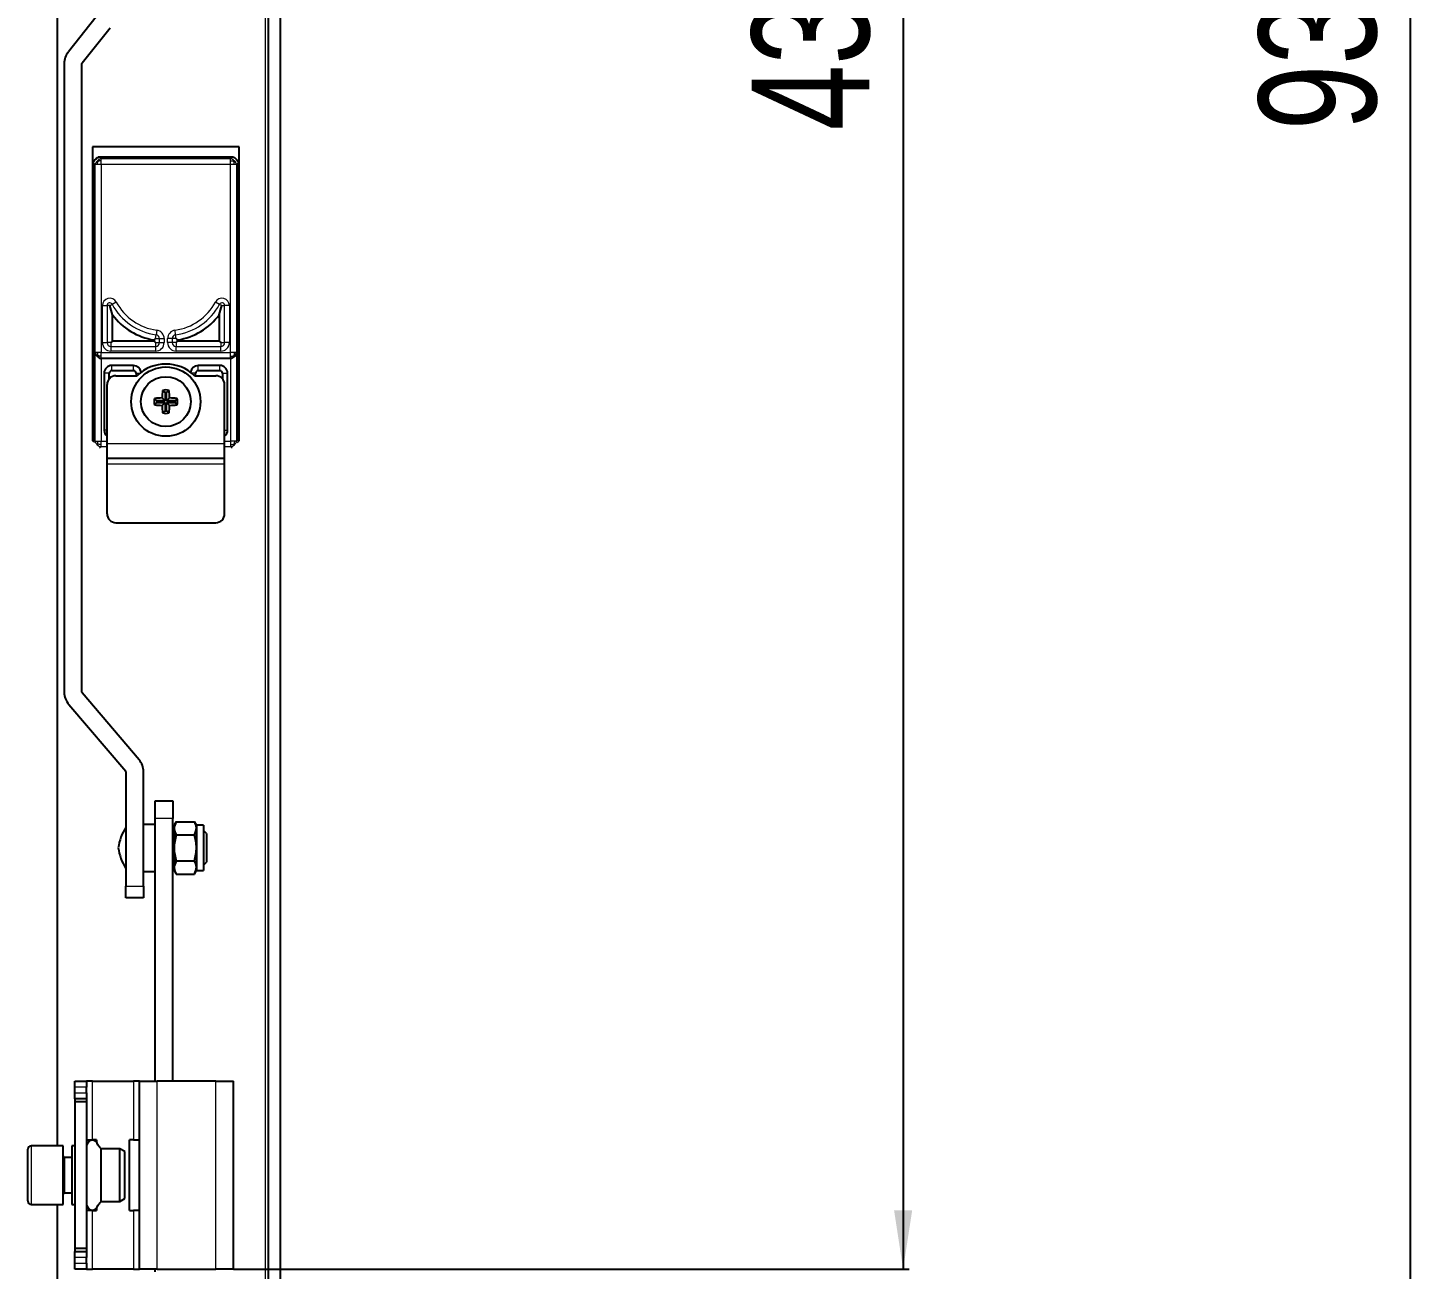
# Model space of a CAD drawing. Header units: millimetres. Extents: x -882 to 1974, y -616 to 978.
# Drawn here: x 1736.9 to 1973.7, y -12.7 to 198.6 of the extents above; entities that cross this region are included whole.
import ezdxf

# ---------------------------------------------------------------- set-up
doc = ezdxf.new("R2010")
doc.units = ezdxf.units.MM
doc.layers.add('FORMAT', color=7, linetype='Continuous')
doc.styles.add('SLDTEXTSTYLE0', font='TXT', dxfattribs={"width": 0.75})
doc.dimstyles.new('SLDDIMSTYLE0', dxfattribs={"dimtxt": 20, "dimasz": 10, "dimexe": 0, "dimexo": 0.0625, "dimgap": 5, "dimtad": 2, "dimdec": 1, "dimrnd": 1e-09, "dimzin": 12, "dimdsep": 46, "dimtxsty": 'SLDTEXTSTYLE0', "dimsah": 1, "dimcen": 0.09, "dimadec": 0, "dimazin": 3, "dimtfac": 1, "dimtofl": 0, "dimtmove": 0, "dimatfit": 3, "dimfxl": 0, "dimfrac": 2, "dimtolj": 1, "dimtzin": 12, "dimarcsym": 0})

# ---------------------------------------------------------------- blocks, each defined once
blk = doc.blocks.new('_D_8')
at = {"layer": 'FORMAT'}
for p, q in [((1771.88, 669.32), (1973.19, 669.32)), ((1972.19, 669.32), (1972.19, -262.68)), ((1771.88, -262.68), (1973.19, -262.68))]:
    blk.add_line(p, q, dxfattribs=at)
for points in [[(1972.19, 669.32), (1970.65, 659.32), (1973.73, 659.32)], [(1972.19, -262.68), (1973.73, -252.68), (1970.65, -252.68)]]:
    blk.add_solid(points, dxfattribs=at)
at = {"layer": 'FORMAT', "insert": (1946.41, 181.15), "char_height": 20, "attachment_point": 1, "rotation": 90, "style": 'SLDTEXTSTYLE0'}
blk.add_mtext('932', dxfattribs=at)
blk = doc.blocks.new('_D_11')
at = {"layer": 'FORMAT'}
for p, q in [((1771.88, 419.32), (1886.88, 419.32)), ((1885.88, 419.32), (1885.88, -12.68)), ((1771.88, -12.68), (1886.88, -12.68))]:
    blk.add_line(p, q, dxfattribs=at)
for points in [[(1885.88, 419.32), (1884.34, 409.32), (1887.42, 409.32)], [(1885.88, -12.68), (1887.42, -2.68), (1884.34, -2.68)]]:
    blk.add_solid(points, dxfattribs=at)
at = {"layer": 'FORMAT', "insert": (1860.1, 181.15), "char_height": 20, "attachment_point": 1, "rotation": 90, "style": 'SLDTEXTSTYLE0'}
blk.add_mtext('432', dxfattribs=at)

msp = doc.modelspace()

# ---------------------------------------------------------------- linework, layer by layer
at = {"color": 7, "linetype": 'Continuous', "lineweight": 25}
for p, q in [((1777.87, -374.18), (1777.87, 780.82)), ((1779.87, -374.18), (1779.87, 780.82)), ((1741.87, 398.32), (1741.87, 8.32)), ((1748.53, 200.46), (1743.77, 194.49)), ((1746.12, 192.62), (1750.88, 198.59)), ((1743.07, 192.5), (1743.07, 85.52)), ((1746.07, 85.52), (1746.07, 192.5)), ((1772.87, 178.32), (1747.87, 178.32)), ((1747.87, 178.32), (1747.87, 128.32)), ((1772.87, 128.32), (1772.87, 178.32)), ((1748.06, 128.32), (1748.06, 175.63)), ((1749.06, 176.63), (1771.69, 176.63)), ((1772.69, 175.63), (1772.69, 128.32)), ((1751.28, 149.76), (1750.82, 151.32)), ((1751.28, 145.27), (1751.28, 149.76)), ((1769.47, 149.76), (1769.92, 151.32)), ((1769.47, 149.76), (1769.47, 145.27)), ((1751.28, 145.27), (1751.02, 145.02)), ((1758.37, 145.27), (1751.28, 145.27)), ((1758.37, 145.47), (1758.62, 145.69)), ((1758.37, 145.47), (1758.37, 145.27)), ((1758.37, 145.27), (1758.62, 145.02)), ((1762.38, 145.47), (1762.12, 145.69)), ((1762.38, 145.27), (1762.12, 145.02)), ((1762.38, 145.27), (1762.38, 145.47)), ((1769.47, 145.27), (1762.38, 145.27)), ((1769.47, 145.27), (1769.72, 145.02)), ((1749.34, 142.32), (1749.33, 142.32)), ((1749.36, 142.32), (1749.34, 142.32)), ((1771.39, 142.32), (1749.36, 142.32)), ((1771.4, 142.32), (1771.39, 142.32)), ((1771.42, 142.32), (1771.4, 142.32)), ((1749.87, 139.82), (1749.87, 130.12)), ((1750.74, 138.85), (1750.74, 139.82)), ((1754.87, 141.12), (1751.17, 141.12)), ((1751.17, 140.25), (1754.87, 140.25)), ((1755.31, 139.82), (1755.31, 139.37)), ((1765.44, 139.37), (1765.44, 139.82)), ((1769.57, 141.12), (1765.87, 141.12)), ((1765.87, 140.25), (1769.57, 140.25)), ((1770.01, 139.82), (1770.01, 138.85)), ((1770.87, 130.12), (1770.87, 139.82)), ((1750.37, 127.87), (1750.37, 137.87)), ((1751.87, 139.37), (1755.47, 139.37)), ((1765.27, 139.37), (1768.87, 139.37)), ((1770.37, 127.87), (1770.37, 137.87)), ((1758.81, 135.08), (1758.45, 135.51)), ((1760.26, 135.08), (1758.81, 135.08)), ((1760.26, 135.08), (1759.74, 135.6)), ((1760.26, 136.53), (1759.83, 136.89)), ((1760.26, 136.53), (1760.26, 135.08)), ((1760.49, 136.53), (1760.92, 136.89)), ((1760.49, 135.08), (1760.49, 136.53)), ((1760.49, 135.08), (1761, 135.6)), ((1761.93, 135.08), (1760.49, 135.08)), ((1761.93, 135.08), (1762.29, 135.51)), ((1758.81, 134.85), (1758.45, 134.42)), ((1758.81, 134.85), (1760.26, 134.85)), ((1760.26, 134.85), (1759.74, 134.34)), ((1760.26, 133.41), (1759.83, 133.05)), ((1760.26, 134.85), (1760.26, 133.41)), ((1760.49, 134.85), (1761, 134.34)), ((1760.49, 134.85), (1761.93, 134.85)), ((1760.49, 133.41), (1760.49, 134.85)), ((1760.49, 133.41), (1760.92, 133.05)), ((1761.93, 134.85), (1762.29, 134.42)), ((1747.87, 128.32), (1748.09, 128.32)), ((1772.66, 128.32), (1772.87, 128.32)), ((1750.37, 125.37), (1750.37, 127.87)), ((1770.37, 125.37), (1770.37, 127.87)), ((1750.37, 125.37), (1770.37, 125.37)), ((1750.37, 124.37), (1750.37, 125.37)), ((1750.37, 115.87), (1750.37, 124.37)), ((1770.37, 124.37), (1770.37, 125.37)), ((1770.37, 115.87), (1770.37, 124.37)), ((1751.87, 114.37), (1768.87, 114.37)), ((1755.81, 74.02), (1746.12, 85.39)), ((1743.84, 83.44), (1753.53, 72.07)), ((1753.57, 71.94), (1753.57, 52.52)), ((1756.57, 52.52), (1756.57, 71.94)), ((1758.57, 67.02), (1761.57, 67.02)), ((1758.57, 64.02), (1758.57, 67.02)), ((1761.57, 67.02), (1761.57, 64.02)), ((1758.57, 19.32), (1758.57, 64.02)), ((1761.57, 19.32), (1761.57, 64.02)), ((1758.57, 63.02), (1756.57, 63.02)), ((1761.77, 61.97), (1761.57, 61.97)), ((1762.12, 63.47), (1761.77, 62.87)), ((1761.77, 62.87), (1761.77, 55.17)), ((1762.12, 63.47), (1765.23, 63.47)), ((1765.57, 62.87), (1765.23, 63.47)), ((1766.77, 62.87), (1765.57, 62.87)), ((1765.57, 62.87), (1765.57, 55.17)), ((1766.77, 62.87), (1766.77, 55.17)), ((1767.27, 61.47), (1766.77, 61.97)), ((1762.12, 61.24), (1765.23, 61.24)), ((1767.27, 61.47), (1767.27, 56.57)), ((1756.57, 55.02), (1758.57, 55.02)), ((1761.57, 56.07), (1761.77, 56.07)), ((1761.77, 55.17), (1762.12, 54.57)), ((1762.12, 56.79), (1765.23, 56.79)), ((1762.12, 54.57), (1765.23, 54.57)), ((1765.23, 54.57), (1765.57, 55.17)), ((1765.57, 55.17), (1766.77, 55.17)), ((1766.77, 56.07), (1767.27, 56.57)), ((1753.57, 50.52), (1753.57, 52.52)), ((1756.57, 52.52), (1756.57, 50.52)), ((1756.57, 50.52), (1753.57, 50.52)), ((1744.87, 19.32), (1746.87, 19.32)), ((1744.87, 18.32), (1744.87, 19.32)), ((1746.87, 19.32), (1746.87, 18.32)), ((1747.87, 19.32), (1746.87, 19.32)), ((1747.87, 19.32), (1754.87, 19.32)), ((1755.87, 19.32), (1754.87, 19.32)), ((1755.87, 19.32), (1758.87, 19.32)), ((1755.87, -12.68), (1755.87, 19.32)), ((1768.87, 19.32), (1758.87, 19.32)), ((1768.87, 19.32), (1771.87, 19.32)), ((1771.87, -12.68), (1771.87, 19.32)), ((1744.87, 17.32), (1744.87, 18.32)), ((1744.87, 16.32), (1744.87, 17.32)), ((1746.87, 17.32), (1746.87, 18.32)), ((1746.87, 17.32), (1746.87, 16.32)), ((1746.87, 16.32), (1744.87, 16.32)), ((1744.87, 16.32), (1744.87, 15.82)), ((1746.87, 15.82), (1744.87, 15.82)), ((1744.87, 15.82), (1744.87, -9.18)), ((1746.87, 16.32), (1746.87, 15.82)), ((1746.87, 15.82), (1746.87, -9.18)), ((1736.87, -1.08), (1736.87, 7.72)), ((1742.87, 8.32), (1737.47, 8.32)), ((1742.87, -1.68), (1742.87, 8.32)), ((1744.87, 8.32), (1744.37, 8.32)), ((1744.37, 8.32), (1744.37, 7.11)), ((1744.37, 7.11), (1744.37, -1.68)), ((1746.87, 9.32), (1747.87, 9.32)), ((1748.57, 9.32), (1747.87, 9.32)), ((1748.57, 9.32), (1748.57, 8.87)), ((1752.51, 7.82), (1749.37, 7.82)), ((1749.37, -1.18), (1749.37, 7.82)), ((1753.37, 7.32), (1752.51, 7.82)), ((1752.51, -1.18), (1752.51, 7.82)), ((1753.37, -0.68), (1753.37, 7.32)), ((1754.17, -2.68), (1754.17, 9.32)), ((1754.87, 9.32), (1754.17, 9.32)), ((1754.87, 9.32), (1755.87, 9.32)), ((1744.37, 6.32), (1743.12, 6.32)), ((1743.12, 0.32), (1744.37, 0.32)), ((1737.47, -1.68), (1742.87, -1.68)), ((1741.87, -1.68), (1741.87, -21.51)), ((1744.37, -1.68), (1744.87, -1.68)), ((1748.57, -2.23), (1748.57, -2.68)), ((1749.37, -1.18), (1752.51, -1.18)), ((1752.51, -1.18), (1753.37, -0.68)), ((1747.87, -2.68), (1746.87, -2.68)), ((1747.87, -2.68), (1748.57, -2.68)), ((1754.17, -2.68), (1754.87, -2.68)), ((1755.87, -2.68), (1754.87, -2.68)), ((1746.87, -9.18), (1744.87, -9.18)), ((1744.87, -9.18), (1744.87, -9.68)), ((1746.87, -9.18), (1746.87, -9.68)), ((1744.87, -9.68), (1746.87, -9.68)), ((1744.87, -10.68), (1744.87, -9.68)), ((1744.87, -11.68), (1744.87, -10.68)), ((1744.87, -12.68), (1744.87, -11.68)), ((1746.87, -9.68), (1746.87, -10.68)), ((1746.87, -11.68), (1746.87, -10.68)), ((1746.87, -11.68), (1746.87, -12.68)), ((1746.87, -12.68), (1744.87, -12.68)), ((1746.87, -12.68), (1747.87, -12.68)), ((1754.87, -12.68), (1747.87, -12.68)), ((1754.87, -12.68), (1755.87, -12.68)), ((1758.87, -12.68), (1755.87, -12.68)), ((1758.57, -13.14), (1758.57, -12.68)), ((1758.87, -12.68), (1768.87, -12.68)), ((1771.87, -12.68), (1768.87, -12.68))]:
    msp.add_line(p, q, dxfattribs=at)
at = {"color": 8, "linetype": 'Continuous', "lineweight": 18}
for p, q in [((1777.27, 778.22), (1777.27, -371.58)), ((1748.36, 175.33), (1748.06, 175.63)), ((1748.36, 143.32), (1748.36, 175.33)), ((1749.06, 176.63), (1749.36, 176.33)), ((1749.36, 176.33), (1771.39, 176.33)), ((1749.36, 175.33), (1749.36, 143.32)), ((1771.39, 175.33), (1749.36, 175.33)), ((1771.39, 176.33), (1771.69, 176.63)), ((1771.39, 143.32), (1771.39, 175.33)), ((1772.69, 175.63), (1772.39, 175.33)), ((1772.39, 175.33), (1772.39, 143.32)), ((1751.93, 151.91), (1751.23, 151.53)), ((1769.52, 151.53), (1768.81, 151.91)), ((1749.56, 145.02), (1749.56, 151.32)), ((1749.56, 151.32), (1750.36, 151.32)), ((1750.36, 151.32), (1750.36, 145.02)), ((1750.82, 151.32), (1750.36, 151.32)), ((1750.82, 151.32), (1751.23, 151.53)), ((1769.92, 151.32), (1769.52, 151.53)), ((1769.92, 151.32), (1770.38, 151.32)), ((1771.18, 151.32), (1770.38, 151.32)), ((1770.38, 145.02), (1770.38, 151.32)), ((1771.18, 151.32), (1771.18, 145.02)), ((1758.82, 147.13), (1758.71, 146.34)), ((1762.03, 146.34), (1761.93, 147.13)), ((1749.56, 145.02), (1750.36, 145.02)), ((1751.02, 145.02), (1750.36, 145.02)), ((1751.02, 145.02), (1751.02, 144.36)), ((1758.62, 145.69), (1758.71, 146.34)), ((1758.62, 145.69), (1759.28, 145.69)), ((1758.62, 145.02), (1758.62, 144.36)), ((1758.62, 145.02), (1759.28, 145.02)), ((1759.28, 145.69), (1760.08, 145.69)), ((1759.28, 145.02), (1759.28, 145.69)), ((1759.28, 145.02), (1760.08, 145.02)), ((1760.08, 145.69), (1760.08, 145.02)), ((1760.66, 145.02), (1760.66, 145.69)), ((1761.46, 145.69), (1760.66, 145.69)), ((1761.46, 145.02), (1760.66, 145.02)), ((1761.46, 145.69), (1761.46, 145.02)), ((1762.12, 145.69), (1761.46, 145.69)), ((1762.12, 145.02), (1761.46, 145.02)), ((1762.12, 145.69), (1762.03, 146.34)), ((1762.12, 145.02), (1762.12, 144.36)), ((1769.72, 145.02), (1769.72, 144.36)), ((1769.72, 145.02), (1770.38, 145.02)), ((1771.18, 145.02), (1770.38, 145.02)), ((1748.33, 143.32), (1748.36, 143.32)), ((1748.33, 128.27), (1748.33, 143.32)), ((1749.33, 142.32), (1749.33, 128.27)), ((1749.36, 143.32), (1771.39, 143.32)), ((1751.02, 144.36), (1751.02, 143.56)), ((1751.02, 144.36), (1758.62, 144.36)), ((1758.62, 143.56), (1751.02, 143.56)), ((1758.62, 144.36), (1758.62, 143.56)), ((1762.12, 143.56), (1762.12, 144.36)), ((1762.12, 144.36), (1769.72, 144.36)), ((1769.72, 143.56), (1762.12, 143.56)), ((1769.72, 143.56), (1769.72, 144.36)), ((1771.42, 128.27), (1771.42, 142.32)), ((1772.39, 143.32), (1772.42, 143.32)), ((1772.42, 143.32), (1772.42, 128.27)), ((1750.74, 139.82), (1749.87, 139.82)), ((1751.17, 140.25), (1751.17, 141.12)), ((1754.87, 140.25), (1754.87, 141.12)), ((1755.31, 139.82), (1755.98, 139.82)), ((1765.44, 139.82), (1764.77, 139.82)), ((1765.87, 140.25), (1765.87, 141.12)), ((1769.57, 140.25), (1769.57, 141.12)), ((1770.01, 139.82), (1770.87, 139.82)), ((1748.09, 128.03), (1748.33, 128.27)), ((1749.33, 128.27), (1750.37, 128.27)), ((1750.37, 130.12), (1749.87, 130.12)), ((1770.37, 130.12), (1770.87, 130.12)), ((1770.37, 128.27), (1771.42, 128.27)), ((1772.42, 128.27), (1772.66, 128.03)), ((1749.33, 127.27), (1749.09, 127.03)), ((1750.37, 127.27), (1749.33, 127.27)), ((1750.37, 127.87), (1770.37, 127.87)), ((1771.42, 127.27), (1770.37, 127.27)), ((1771.66, 127.03), (1771.42, 127.27)), ((1750.37, 124.37), (1770.37, 124.37)), ((1761.57, 64.02), (1758.57, 64.02)), ((1753.57, 52.52), (1756.57, 52.52)), ((1747.87, 9.32), (1747.87, 19.32)), ((1754.87, 19.32), (1754.87, 9.32)), ((1758.87, -12.68), (1758.87, 19.32)), ((1768.87, -12.68), (1768.87, 19.32)), ((1746.87, 18.32), (1744.87, 18.32)), ((1744.87, 17.32), (1746.87, 17.32)), ((1737.47, 8.32), (1737.47, -1.68)), ((1743.12, 6.32), (1743.12, 4.85)), ((1743.12, 4.85), (1743.12, 0.32)), ((1747.87, -12.68), (1747.87, -2.68)), ((1754.87, -2.68), (1754.87, -12.68)), ((1746.87, -10.68), (1744.87, -10.68)), ((1744.87, -11.68), (1746.87, -11.68))]:
    msp.add_line(p, q, dxfattribs=at)
at = {"color": 7, "linetype": 'Continuous', "lineweight": 25}
for radius in [5.9, 4.25]:
    msp.add_circle((1760.37, 134.97), radius, dxfattribs=at)
for centre, radius, start, end in [((1746.27, 192.5), 3.2, 141.4416, 180), ((1746.27, 192.5), 0.2, 141.4416, 180), ((1760.07, 156.29), 10.95, 216.5958, 261.061), ((1760.68, 156.29), 10.95, 278.939, 323.4042), ((1751.17, 139.82), 1.3, 90, 180), ((1751.17, 139.82), 0.435, 90, 180), ((1754.87, 139.82), 1.3, 6.3593, 90), ((1754.87, 139.82), 0.435, 0, 90), ((1760.37, 134.37), 7, 45.5847, 134.4153), ((1765.87, 139.82), 1.3, 90, 173.6407), ((1765.87, 139.82), 0.435, 90, 180), ((1769.57, 139.82), 1.3, 0, 90), ((1769.57, 139.82), 0.435, 0, 90), ((1751.87, 137.87), 1.5, 90, 180), ((1768.87, 137.87), 1.5, 0, 90), ((1760.37, 134.97), 2, 164.1146, 195.8854), ((1760.31, 116.89), 18.72, 91.7249, 95.6832), ((1760.37, 134.97), 1.56, 175.8165, 184.1835), ((1778.45, 135.03), 18.72, 174.3168, 178.2751), ((1760.37, 134.97), 2, 74.1146, 105.8854), ((1760.37, 134.97), 1.56, 85.8165, 94.1835), ((1742.29, 135.03), 18.72, 1.7249, 5.6832), ((1760.44, 116.89), 18.72, 84.3168, 88.2751), ((1760.37, 134.97), 1.56, 355.8165, 4.1835), ((1760.37, 134.97), 2, 344.1146, 15.8854), ((1760.31, 153.05), 18.72, 264.3168, 268.2751), ((1778.45, 134.9), 18.72, 181.7249, 185.6832), ((1760.37, 134.97), 2, 254.1146, 285.8854), ((1760.37, 134.97), 1.56, 265.8165, 274.1835), ((1742.29, 134.9), 18.72, 354.3168, 358.2751), ((1760.44, 153.05), 18.72, 271.7249, 275.6832), ((1751.17, 130.12), 1.3, 180, 232.0201), ((1769.57, 130.12), 1.3, 307.9799, 0), ((1751.87, 115.87), 1.5, 180, 270), ((1768.87, 115.87), 1.5, 270, 0), ((1746.27, 85.52), 3.2, 180, 220.4367), ((1746.27, 85.52), 0.2, 180, 220.4367), ((1753.37, 71.94), 3.2, 0, 40.4367), ((1753.37, 71.94), 0.2, 0, 40.4367), ((1760.22, 58.06), 8, 146.1291, 173.1181), ((1760.22, 59.98), 8, 186.8819, 213.8709), ((1737.47, 7.72), 0.6, 90, 180), ((1743.12, 6.57), 0.25, 180, 270), ((1743.12, 0.07), 0.25, 90, 180), ((1737.47, -1.08), 0.6, 180, 270)]:
    msp.add_arc(centre, radius, start, end, dxfattribs=at)
at = {"color": 8, "linetype": 'Continuous', "lineweight": 18}
for centre, radius, start, end in [((1750.82, 151.32), 1.26, 28.2631, 180), ((1750.82, 151.32), 0.46, 28.2631, 180), ((1760.07, 156.29), 9.24, 208.2631, 262.2213), ((1760.68, 156.29), 9.24, 277.7787, 331.7369), ((1769.92, 151.32), 1.26, 0, 151.7369), ((1769.92, 151.32), 0.46, 0, 151.7369), ((1760.07, 156.29), 10.04, 208.2631, 262.2213), ((1760.68, 156.29), 10.04, 277.7787, 331.7369), ((1758.62, 145.69), 1.46, 0, 82.2213), ((1762.12, 145.69), 1.46, 97.7787, 180), ((1751.02, 145.02), 1.46, 180, 270), ((1751.02, 145.02), 0.66, 180, 270), ((1758.62, 145.02), 1.46, 270, 0), ((1758.62, 145.02), 0.66, 270, 0), ((1758.62, 145.69), 0.66, 0, 82.2213), ((1762.12, 145.02), 1.46, 180, 270), ((1762.12, 145.69), 0.66, 97.7787, 180), ((1762.12, 145.02), 0.66, 180, 270), ((1769.72, 145.02), 1.46, 270, 0), ((1769.72, 145.02), 0.66, 270, 0)]:
    msp.add_arc(centre, radius, start, end, dxfattribs=at)
at = {"color": 7, "linetype": 'Continuous', "lineweight": 25}
for points, knots in [([(1748.06, 175.63), (1748.06, 175.66), (1748.07, 175.79), (1748.2, 176.01), (1748.42, 176.27), (1748.66, 176.47), (1748.85, 176.58), (1748.97, 176.63), (1749.03, 176.63), (1749.06, 176.63)], [0, 0, 0, 0, 0.0566974, 0.2503517, 0.4998638, 0.7488693, 0.8744535, 0.9435148, 1, 1, 1, 1]), ([(1771.69, 176.63), (1771.72, 176.63), (1771.84, 176.62), (1772.07, 176.49), (1772.33, 176.27), (1772.53, 176.03), (1772.64, 175.84), (1772.68, 175.72), (1772.69, 175.66), (1772.69, 175.63)], [0, 0, 0, 0, 0.056697, 0.250352, 0.499864, 0.748869, 0.874453, 0.943515, 1, 1, 1, 1]), ([(1748.33, 143.32), (1748.34, 143.26), (1748.38, 143.05), (1748.61, 142.77), (1748.89, 142.52), (1749.09, 142.39), (1749.22, 142.33), (1749.29, 142.32), (1749.33, 142.32)], [0, 0, 0, 0, 0.125207, 0.499639, 0.74848, 0.874099, 0.946251, 1, 1, 1, 1]), ([(1771.39, 142.32), (1771.42, 142.32), (1771.48, 142.33), (1771.6, 142.37), (1771.79, 142.48), (1771.93, 142.6), (1772.02, 142.69)], [0, 0, 0, 0, 0.124863, 0.249962, 0.500073, 1, 1, 1, 1]), ([(1771.42, 142.32), (1771.45, 142.32), (1771.6, 142.35), (1771.83, 142.5), (1772.1, 142.73), (1772.28, 142.96), (1772.39, 143.16), (1772.41, 143.26), (1772.42, 143.32)], [0, 0, 0, 0, 0.053741, 0.2506254, 0.4994286, 0.749504, 0.8748127, 1, 1, 1, 1]), ([(1762.12, 63.47), (1761.94, 63.07), (1761.6, 62.33), (1761.96, 61.59), (1762.12, 61.24)], [0, 0, 0, 0, 0.534707, 1, 1, 1, 1]), ([(1765.23, 61.24), (1765.41, 61.64), (1765.74, 62.38), (1765.39, 63.12), (1765.23, 63.47)], [0, 0, 0, 0, 0.534707, 1, 1, 1, 1]), ([(1762.12, 61.24), (1761.95, 60.49), (1761.6, 59), (1761.95, 57.52), (1762.12, 56.79)], [0, 0, 0, 0, 0.508481, 1, 1, 1, 1]), ([(1765.23, 56.79), (1765.4, 57.55), (1765.74, 59.03), (1765.4, 60.51), (1765.23, 61.24)], [0, 0, 0, 0, 0.508481, 1, 1, 1, 1]), ([(1762.12, 56.79), (1761.94, 56.39), (1761.6, 55.65), (1761.96, 54.91), (1762.12, 54.57)], [0, 0, 0, 0, 0.534707, 1, 1, 1, 1]), ([(1765.23, 54.57), (1765.41, 54.96), (1765.74, 55.71), (1765.39, 56.45), (1765.23, 56.79)], [0, 0, 0, 0, 0.534707, 1, 1, 1, 1]), ([(1749.37, 7.82), (1749.2, 7.97), (1748.85, 8.28), (1748.66, 8.85), (1748.29, 9.15), (1747.96, 9.28), (1747.59, 9.24), (1747.25, 9.06), (1747, 8.7), (1746.91, 8.4), (1746.87, 8.25)], [0, 0, 0, 0, 0.185676, 0.371025, 0.466937, 0.562172, 0.656347, 0.751553, 0.873842, 1, 1, 1, 1]), ([(1746.87, -1.62), (1746.91, -1.77), (1747, -2.06), (1747.25, -2.42), (1747.59, -2.61), (1747.96, -2.65), (1748.29, -2.52), (1748.66, -2.21), (1748.85, -1.64), (1749.2, -1.34), (1749.37, -1.18)], [0, 0, 0, 0, 0.1261582, 0.2484472, 0.3436534, 0.4378284, 0.5330628, 0.6289748, 0.8143244, 1, 1, 1, 1])]:
    msp.add_open_spline(points, degree=3, knots=knots, dxfattribs=at)
at = {"color": 8, "linetype": 'Continuous', "lineweight": 18}
for points, knots in [([(1748.73, 175.96), (1748.64, 175.87), (1748.52, 175.73), (1748.41, 175.54), (1748.37, 175.43), (1748.36, 175.37), (1748.36, 175.33)], [0, 0, 0, 0, 0.499932, 0.750046, 0.875143, 1, 1, 1, 1]), ([(1748.73, 175.33), (1748.62, 175.33), (1748.48, 175.33), (1748.37, 175.33), (1748.36, 175.33), (1748.36, 175.33)], [0, 0, 0, 0, 0.633094, 0.851999, 1, 1, 1, 1]), ([(1749.36, 176.33), (1749.32, 176.33), (1749.26, 176.32), (1749.15, 176.28), (1748.96, 176.17), (1748.82, 176.05), (1748.73, 175.96)], [0, 0, 0, 0, 0.124863, 0.249962, 0.500073, 1, 1, 1, 1]), ([(1748.73, 175.96), (1748.73, 175.96), (1748.74, 175.95), (1748.81, 175.88), (1748.84, 175.85)], [0, 0, 0, 0, 0.584601, 1, 1, 1, 1]), ([(1748.73, 175.33), (1748.73, 175.44), (1748.74, 175.63), (1748.81, 175.79), (1748.84, 175.85)], [0, 0, 0, 0, 0.584782, 1, 1, 1, 1]), ([(1749.36, 175.33), (1749.32, 175.33), (1749.23, 175.33), (1749, 175.33), (1748.85, 175.33), (1748.73, 175.33)], [0, 0, 0, 0, 0.148001, 0.366906, 1, 1, 1, 1]), ([(1749.36, 175.96), (1749.25, 175.96), (1749.06, 175.95), (1748.9, 175.88), (1748.84, 175.85)], [0, 0, 0, 0, 0.584782, 1, 1, 1, 1]), ([(1749.36, 175.96), (1749.36, 176.04), (1749.36, 176.17), (1749.36, 176.28), (1749.36, 176.32), (1749.36, 176.33), (1749.36, 176.33)], [0, 0, 0, 0, 0.499933, 0.750044, 0.87514, 1, 1, 1, 1]), ([(1749.36, 175.33), (1749.36, 175.36), (1749.36, 175.43), (1749.36, 175.54), (1749.36, 175.73), (1749.36, 175.87), (1749.36, 175.96)], [0, 0, 0, 0, 0.124527, 0.250035, 0.500121, 1, 1, 1, 1]), ([(1771.39, 175.96), (1771.39, 176.07), (1771.39, 176.21), (1771.39, 176.32), (1771.39, 176.33), (1771.39, 176.33)], [0, 0, 0, 0, 0.633094, 0.851999, 1, 1, 1, 1]), ([(1772.02, 175.96), (1771.93, 176.05), (1771.79, 176.17), (1771.6, 176.28), (1771.48, 176.32), (1771.42, 176.33), (1771.39, 176.33)], [0, 0, 0, 0, 0.4999316, 0.750046, 0.8751428, 1, 1, 1, 1]), ([(1771.39, 175.33), (1771.39, 175.37), (1771.39, 175.46), (1771.39, 175.69), (1771.39, 175.84), (1771.39, 175.96)], [0, 0, 0, 0, 0.148001, 0.3669064, 1, 1, 1, 1]), ([(1771.39, 175.96), (1771.5, 175.96), (1771.68, 175.95), (1771.84, 175.88), (1771.91, 175.85)], [0, 0, 0, 0, 0.584782, 1, 1, 1, 1]), ([(1772.02, 175.33), (1771.9, 175.33), (1771.74, 175.33), (1771.52, 175.33), (1771.43, 175.33), (1771.39, 175.33)], [0, 0, 0, 0, 0.633094, 0.851999, 1, 1, 1, 1]), ([(1772.02, 175.96), (1772.01, 175.96), (1772, 175.95), (1771.94, 175.88), (1771.91, 175.85)], [0, 0, 0, 0, 0.584601, 1, 1, 1, 1]), ([(1772.02, 175.33), (1772.01, 175.44), (1772, 175.63), (1771.94, 175.79), (1771.91, 175.85)], [0, 0, 0, 0, 0.584782, 1, 1, 1, 1]), ([(1772.39, 175.33), (1772.39, 175.37), (1772.38, 175.43), (1772.34, 175.54), (1772.23, 175.73), (1772.1, 175.87), (1772.02, 175.96)], [0, 0, 0, 0, 0.124863, 0.249962, 0.500073, 1, 1, 1, 1]), ([(1772.39, 175.33), (1772.39, 175.33), (1772.37, 175.33), (1772.26, 175.33), (1772.12, 175.33), (1772.02, 175.33)], [0, 0, 0, 0, 0.148001, 0.366906, 1, 1, 1, 1]), ([(1748.73, 143.32), (1748.65, 143.32), (1748.52, 143.32), (1748.41, 143.32), (1748.37, 143.32), (1748.36, 143.32), (1748.36, 143.32)], [0, 0, 0, 0, 0.49988, 0.749964, 0.875473, 1, 1, 1, 1]), ([(1748.73, 142.69), (1748.62, 142.8), (1748.48, 142.96), (1748.37, 143.19), (1748.36, 143.28), (1748.36, 143.32)], [0, 0, 0, 0, 0.633497, 0.852215, 1, 1, 1, 1]), ([(1749.36, 143.32), (1749.33, 143.32), (1749.26, 143.32), (1749.15, 143.32), (1748.96, 143.32), (1748.82, 143.32), (1748.73, 143.32)], [0, 0, 0, 0, 0.124527, 0.250035, 0.500121, 1, 1, 1, 1]), ([(1748.73, 143.32), (1748.73, 143.21), (1748.74, 143.02), (1748.81, 142.86), (1748.83, 142.79)], [0, 0, 0, 0, 0.585225, 1, 1, 1, 1]), ([(1748.73, 142.69), (1748.73, 142.69), (1748.74, 142.7), (1748.81, 142.77), (1748.83, 142.79)], [0, 0, 0, 0, 0.5850478, 1, 1, 1, 1]), ([(1749.36, 142.32), (1749.32, 142.32), (1749.23, 142.33), (1749, 142.44), (1748.84, 142.58), (1748.73, 142.69)], [0, 0, 0, 0, 0.147785, 0.366503, 1, 1, 1, 1]), ([(1749.36, 142.69), (1749.25, 142.69), (1749.06, 142.7), (1748.9, 142.77), (1748.83, 142.79)], [0, 0, 0, 0, 0.585048, 1, 1, 1, 1]), ([(1749.36, 142.69), (1749.36, 142.78), (1749.36, 142.92), (1749.36, 143.11), (1749.36, 143.22), (1749.36, 143.29), (1749.36, 143.32)], [0, 0, 0, 0, 0.4998775, 0.7499648, 0.8754836, 1, 1, 1, 1]), ([(1749.36, 142.32), (1749.36, 142.32), (1749.36, 142.33), (1749.36, 142.37), (1749.36, 142.48), (1749.36, 142.6), (1749.36, 142.69)], [0, 0, 0, 0, 0.124863, 0.249962, 0.500073, 1, 1, 1, 1]), ([(1771.39, 142.69), (1771.39, 142.8), (1771.39, 142.96), (1771.39, 143.19), (1771.39, 143.28), (1771.39, 143.32)], [0, 0, 0, 0, 0.633497, 0.852215, 1, 1, 1, 1]), ([(1772.02, 143.32), (1771.93, 143.32), (1771.79, 143.32), (1771.6, 143.32), (1771.48, 143.32), (1771.42, 143.32), (1771.39, 143.32)], [0, 0, 0, 0, 0.49988, 0.749964, 0.875473, 1, 1, 1, 1]), ([(1771.39, 142.69), (1771.5, 142.69), (1771.69, 142.7), (1771.85, 142.77), (1771.91, 142.79)], [0, 0, 0, 0, 0.585048, 1, 1, 1, 1]), ([(1771.39, 142.32), (1771.39, 142.32), (1771.39, 142.33), (1771.39, 142.44), (1771.39, 142.58), (1771.39, 142.69)], [0, 0, 0, 0, 0.147785, 0.366503, 1, 1, 1, 1]), ([(1772.02, 143.32), (1772.01, 143.21), (1772.01, 143.02), (1771.94, 142.86), (1771.91, 142.79)], [0, 0, 0, 0, 0.585225, 1, 1, 1, 1]), ([(1772.02, 142.69), (1772.02, 142.69), (1772.01, 142.7), (1771.94, 142.77), (1771.91, 142.79)], [0, 0, 0, 0, 0.585048, 1, 1, 1, 1]), ([(1772.39, 143.32), (1772.39, 143.32), (1772.38, 143.32), (1772.33, 143.32), (1772.23, 143.32), (1772.1, 143.32), (1772.02, 143.32)], [0, 0, 0, 0, 0.124527, 0.250035, 0.500121, 1, 1, 1, 1]), ([(1772.02, 142.69), (1772.11, 142.78), (1772.23, 142.92), (1772.34, 143.11), (1772.38, 143.22), (1772.39, 143.29), (1772.39, 143.32)], [0, 0, 0, 0, 0.4998775, 0.7499648, 0.8754836, 1, 1, 1, 1]), ([(1748.33, 128.27), (1748.33, 128.27), (1748.34, 128.27), (1748.45, 128.27), (1748.59, 128.27), (1748.7, 128.27)], [0, 0, 0, 0, 0.148001, 0.366906, 1, 1, 1, 1]), ([(1748.33, 128.27), (1748.33, 128.24), (1748.34, 128.18), (1748.38, 128.06), (1748.49, 127.87), (1748.61, 127.73), (1748.7, 127.64)], [0, 0, 0, 0, 0.124863, 0.249962, 0.500073, 1, 1, 1, 1]), ([(1748.7, 128.27), (1748.82, 128.27), (1748.98, 128.27), (1749.2, 128.27), (1749.29, 128.27), (1749.33, 128.27)], [0, 0, 0, 0, 0.633094, 0.851999, 1, 1, 1, 1]), ([(1748.7, 128.27), (1748.7, 128.16), (1748.71, 127.98), (1748.78, 127.82), (1748.81, 127.75)], [0, 0, 0, 0, 0.584782, 1, 1, 1, 1]), ([(1749.33, 127.64), (1749.33, 127.73), (1749.33, 127.87), (1749.33, 128.06), (1749.33, 128.18), (1749.33, 128.24), (1749.33, 128.27)], [0, 0, 0, 0, 0.49988, 0.749964, 0.875473, 1, 1, 1, 1]), ([(1772.05, 128.27), (1771.96, 128.27), (1771.82, 128.27), (1771.63, 128.27), (1771.51, 128.27), (1771.45, 128.27), (1771.42, 128.27)], [0, 0, 0, 0, 0.49988, 0.749964, 0.875473, 1, 1, 1, 1]), ([(1771.42, 127.64), (1771.42, 127.76), (1771.42, 127.92), (1771.42, 128.14), (1771.42, 128.23), (1771.42, 128.27)], [0, 0, 0, 0, 0.6330936, 0.851999, 1, 1, 1, 1]), ([(1772.05, 128.27), (1772.04, 128.16), (1772.03, 127.98), (1771.97, 127.82), (1771.94, 127.75)], [0, 0, 0, 0, 0.5847816, 1, 1, 1, 1]), ([(1772.42, 128.27), (1772.42, 128.27), (1772.41, 128.27), (1772.36, 128.27), (1772.26, 128.27), (1772.13, 128.27), (1772.05, 128.27)], [0, 0, 0, 0, 0.124859, 0.249955, 0.500068, 1, 1, 1, 1]), ([(1772.05, 127.64), (1772.13, 127.73), (1772.26, 127.87), (1772.37, 128.06), (1772.41, 128.18), (1772.42, 128.24), (1772.42, 128.27)], [0, 0, 0, 0, 0.4999316, 0.750046, 0.8751428, 1, 1, 1, 1]), ([(1748.7, 127.64), (1748.7, 127.65), (1748.71, 127.66), (1748.78, 127.72), (1748.81, 127.75)], [0, 0, 0, 0, 0.584601, 1, 1, 1, 1]), ([(1748.7, 127.64), (1748.79, 127.56), (1748.93, 127.43), (1749.12, 127.32), (1749.23, 127.28), (1749.3, 127.27), (1749.33, 127.27)], [0, 0, 0, 0, 0.499931, 0.750045, 0.875142, 1, 1, 1, 1]), ([(1749.33, 127.64), (1749.22, 127.65), (1749.03, 127.66), (1748.87, 127.72), (1748.81, 127.75)], [0, 0, 0, 0, 0.584782, 1, 1, 1, 1]), ([(1749.33, 127.27), (1749.33, 127.27), (1749.33, 127.28), (1749.33, 127.33), (1749.33, 127.43), (1749.33, 127.56), (1749.33, 127.64)], [0, 0, 0, 0, 0.124859, 0.249955, 0.500068, 1, 1, 1, 1]), ([(1771.42, 127.64), (1771.53, 127.65), (1771.71, 127.66), (1771.87, 127.72), (1771.94, 127.75)], [0, 0, 0, 0, 0.584782, 1, 1, 1, 1]), ([(1771.42, 127.27), (1771.42, 127.28), (1771.42, 127.29), (1771.42, 127.4), (1771.42, 127.54), (1771.42, 127.64)], [0, 0, 0, 0, 0.148001, 0.366906, 1, 1, 1, 1]), ([(1771.42, 127.27), (1771.45, 127.27), (1771.51, 127.28), (1771.63, 127.32), (1771.82, 127.43), (1771.96, 127.56), (1772.05, 127.64)], [0, 0, 0, 0, 0.124863, 0.249962, 0.500073, 1, 1, 1, 1]), ([(1772.05, 127.64), (1772.04, 127.65), (1772.03, 127.66), (1771.97, 127.72), (1771.94, 127.75)], [0, 0, 0, 0, 0.584601, 1, 1, 1, 1])]:
    msp.add_open_spline(points, degree=3, knots=knots, dxfattribs=at)

# ---------------------------------------------------------------- dimensions: what is measured, and where the dimension line sits
at = {"layer": 'FORMAT'}
for base, p1, p2, picture, middle in [((1972.19, -262.68), (1771.87, 669.32), (1771.87, -262.68), '_D_8', (1972.19, 203.32)), ((1885.88, -12.68), (1771.87, 419.32), (1771.87, -12.68), '_D_11', (1885.88, 203.32))]:
    dim = msp.add_linear_dim(base=base, p1=p1, p2=p2, angle=90, dimstyle='SLDDIMSTYLE0', dxfattribs=at)
    dim.commit()
    dim.dimension.update_dxf_attribs({"geometry": picture, "text_midpoint": middle, "dimtype": 160})

doc.saveas('drawing.dxf')
